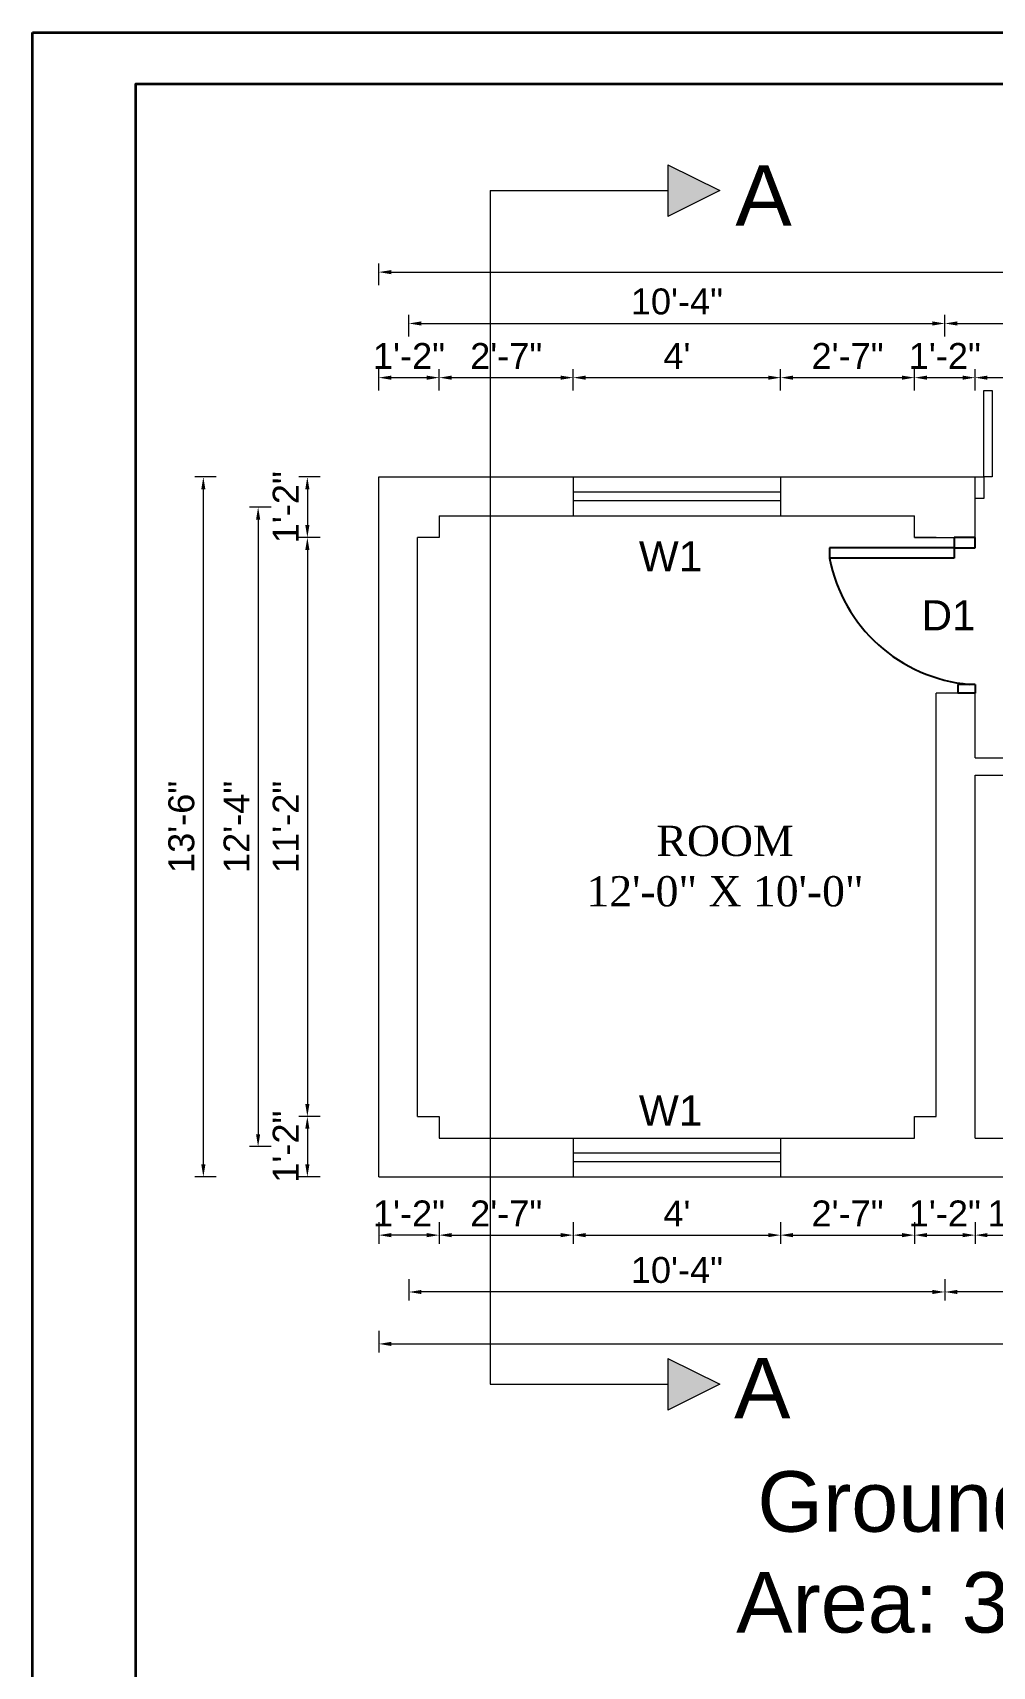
# Model space of a CAD drawing. Header units: inches. Extents: x 54699 to 80583, y -8431 to -3547.
# Drawn here: x 73820.9 to 74043, y -6815.6 to -6437.4 of the extents above; entities that cross this region are included whole.
import ezdxf

# ---------------------------------------------------------------- set-up
doc = ezdxf.new("R2010")
doc.units = ezdxf.units.IN
doc.header["$LTSCALE"] = 0.5
doc.header["$MEASUREMENT"] = 0
doc.header["$PDMODE"] = 66
doc.layers.add('DIMENSION', color=5, linetype='Continuous')
for name, color, linetype, lineweight in [('door', 202, 'Continuous', 5), ('steps', 253, 'Continuous', 20), ('truss', 1, 'Continuous', 25)]:
    doc.layers.add(name, color=color, linetype=linetype, lineweight=lineweight)
doc.layers.add('Normal Wall', color=7, linetype='Continuous', lineweight=35, true_color=0xffaf89)
doc.styles.add('Lettring Text', font='arial.ttf')
doc.styles.get("Standard").update_dxf_attribs({"font": 'arial.ttf'})
doc.dimstyles.new('Copy of Standard', dxfattribs={"dimtxt": 6, "dimasz": 2.875, "dimexe": 2, "dimexo": 4, "dimgap": 2, "dimtad": 1, "dimdec": 0, "dimrnd": 1, "dimzin": 0, "dimdsep": 46, "dimlunit": 4, "dimtxsty": 'Lettring Text', "dimcen": 0.1, "dimclrd": 7, "dimclre": 7, "dimclrt": 7, "dimazin": 0, "dimtfac": 0.645, "dimtdec": 0, "dimtmove": 1, "dimatfit": 0, "dimfxl": 3, "dimfxlon": 1, "dimtfillclr": 256, "dimtolj": 1, "dimtzin": 0, "dimlwd": -1, "dimlwe": -1, "dimarcsym": 2})

# ---------------------------------------------------------------- blocks, each defined once
blk = doc.blocks.new('*D773')
at = {"layer": 'Defpoints', "color": 0, "ltscale": 0.5, "transparency": 16777216}
for p in [(73901, -6540.28), (73884.48, -6554.28), (73910, -6554.28)]:
    blk.add_point(p, dxfattribs=at)
at = {"layer": 'steps', "color": 7, "ltscale": 0.5, "transparency": 16777216}
for p, q in [((73887.48, -6540.28), (73882.48, -6540.28)), ((73884.48, -6543.15), (73884.48, -6551.4)), ((73887.48, -6554.28), (73882.48, -6554.28))]:
    blk.add_line(p, q, dxfattribs=at)
for points in [[(73884, -6543.15), (73884.96, -6543.15), (73884.48, -6540.28)], [(73884, -6551.4), (73884.96, -6551.4), (73884.48, -6554.28)]]:
    blk.add_solid(points, dxfattribs=at)
at = {"layer": 'steps', "color": 7, "ltscale": 0.5, "transparency": 16777216, "insert": (73879.47, -6547.28), "char_height": 6, "attachment_point": 5, "rotation": 90, "style": 'Lettring Text'}
blk.add_mtext('\\A1;1\'-2"', dxfattribs=at)
blk = doc.blocks.new('*D774')
at = {"layer": 'Defpoints', "color": 0, "ltscale": 0.5, "transparency": 16777216}
for p in [(73910, -6554.28), (73884.48, -6688.28), (73910, -6688.28)]:
    blk.add_point(p, dxfattribs=at)
at = {"layer": 'steps', "color": 7, "ltscale": 0.5, "transparency": 16777216}
for p, q in [((73887.48, -6554.28), (73882.48, -6554.28)), ((73884.48, -6557.15), (73884.48, -6685.4)), ((73887.48, -6688.28), (73882.48, -6688.28))]:
    blk.add_line(p, q, dxfattribs=at)
for points in [[(73884, -6557.15), (73884.96, -6557.15), (73884.48, -6554.28)], [(73884, -6685.4), (73884.96, -6685.4), (73884.48, -6688.28)]]:
    blk.add_solid(points, dxfattribs=at)
at = {"layer": 'steps', "color": 7, "ltscale": 0.5, "transparency": 16777216, "insert": (73879.47, -6621.28), "char_height": 6, "attachment_point": 5, "rotation": 90, "style": 'Lettring Text'}
blk.add_mtext('\\A1;11\'-2"', dxfattribs=at)
blk = doc.blocks.new('*D775')
at = {"layer": 'Defpoints', "color": 0, "ltscale": 0.5, "transparency": 16777216}
for p in [(73910, -6688.28), (73884.48, -6702.28), (73910, -6702.28)]:
    blk.add_point(p, dxfattribs=at)
at = {"layer": 'steps', "color": 7, "ltscale": 0.5, "transparency": 16777216}
for p, q in [((73887.48, -6688.28), (73882.48, -6688.28)), ((73884.48, -6691.15), (73884.48, -6699.4)), ((73887.48, -6702.28), (73882.48, -6702.28))]:
    blk.add_line(p, q, dxfattribs=at)
for points in [[(73884, -6691.15), (73884.96, -6691.15), (73884.48, -6688.28)], [(73884, -6699.4), (73884.96, -6699.4), (73884.48, -6702.28)]]:
    blk.add_solid(points, dxfattribs=at)
at = {"layer": 'steps', "color": 7, "ltscale": 0.5, "transparency": 16777216, "insert": (73879.47, -6695.28), "char_height": 6, "attachment_point": 5, "rotation": 90, "style": 'Lettring Text'}
blk.add_mtext('\\A1;1\'-2"', dxfattribs=at)
blk = doc.blocks.new('*D776')
at = {"layer": 'Defpoints', "color": 0, "ltscale": 0.5, "transparency": 16777216}
for p in [(73910, -6547.28), (73873.09, -6695.28), (73910, -6695.28)]:
    blk.add_point(p, dxfattribs=at)
at = {"layer": 'steps', "color": 7, "ltscale": 0.5, "transparency": 16777216}
for p, q in [((73876.09, -6547.28), (73871.09, -6547.28)), ((73873.09, -6550.15), (73873.09, -6692.4)), ((73876.09, -6695.28), (73871.09, -6695.28))]:
    blk.add_line(p, q, dxfattribs=at)
for points in [[(73872.61, -6550.15), (73873.57, -6550.15), (73873.09, -6547.28)], [(73872.61, -6692.4), (73873.57, -6692.4), (73873.09, -6695.28)]]:
    blk.add_solid(points, dxfattribs=at)
at = {"layer": 'steps', "color": 7, "ltscale": 0.5, "transparency": 16777216, "insert": (73868.08, -6621.28), "char_height": 6, "attachment_point": 5, "rotation": 90, "style": 'Lettring Text'}
blk.add_mtext('\\A1;12\'-4"', dxfattribs=at)
blk = doc.blocks.new('*D777')
at = {"layer": 'Defpoints', "color": 0, "ltscale": 0.5, "transparency": 16777216}
for p in [(73860.41, -6540.28), (73901, -6540.28), (73901, -6702.28)]:
    blk.add_point(p, dxfattribs=at)
at = {"layer": 'steps', "color": 7, "ltscale": 0.5, "transparency": 16777216}
for p, q in [((73863.41, -6540.28), (73858.41, -6540.28)), ((73860.41, -6699.4), (73860.41, -6543.15)), ((73863.41, -6702.28), (73858.41, -6702.28))]:
    blk.add_line(p, q, dxfattribs=at)
for points in [[(73859.93, -6543.15), (73860.89, -6543.15), (73860.41, -6540.28)], [(73859.93, -6699.4), (73860.89, -6699.4), (73860.41, -6702.28)]]:
    blk.add_solid(points, dxfattribs=at)
at = {"layer": 'steps', "color": 7, "ltscale": 0.5, "transparency": 16777216, "insert": (73855.35, -6621.28), "char_height": 6, "attachment_point": 5, "rotation": 90, "style": 'Lettring Text'}
blk.add_mtext('\\A1;13\'-6"', dxfattribs=at)
blk = doc.blocks.new('*D778')
at = {"layer": 'Defpoints', "color": 0, "ltscale": 0.5, "transparency": 16777216}
for p in [(73915, -6517.29), (73901, -6540.28), (73915, -6549.28)]:
    blk.add_point(p, dxfattribs=at)
at = {"layer": 'steps', "color": 7, "ltscale": 0.5, "transparency": 16777216}
for p, q in [((73901, -6520.29), (73901, -6515.29)), ((73903.88, -6517.29), (73912.13, -6517.29)), ((73915, -6520.29), (73915, -6515.29))]:
    blk.add_line(p, q, dxfattribs=at)
for points in [[(73903.88, -6516.82), (73903.88, -6517.77), (73901, -6517.29)], [(73912.13, -6516.82), (73912.13, -6517.77), (73915, -6517.29)]]:
    blk.add_solid(points, dxfattribs=at)
at = {"layer": 'steps', "color": 7, "ltscale": 0.5, "transparency": 16777216, "insert": (73908, -6512.28), "char_height": 6, "attachment_point": 5, "style": 'Lettring Text'}
blk.add_mtext('\\A1;1\'-2"', dxfattribs=at)
blk = doc.blocks.new('*D779')
at = {"layer": 'Defpoints', "color": 0, "ltscale": 0.5, "transparency": 16777216}
for p in [(73946, -6517.29), (73946, -6540.28), (73915, -6549.28)]:
    blk.add_point(p, dxfattribs=at)
at = {"layer": 'steps', "color": 7, "ltscale": 0.5, "transparency": 16777216}
for p, q in [((73915, -6520.29), (73915, -6515.29)), ((73917.88, -6517.29), (73943.13, -6517.29)), ((73946, -6520.29), (73946, -6515.29))]:
    blk.add_line(p, q, dxfattribs=at)
for points in [[(73917.88, -6516.82), (73917.88, -6517.77), (73915, -6517.29)], [(73943.13, -6516.82), (73943.13, -6517.77), (73946, -6517.29)]]:
    blk.add_solid(points, dxfattribs=at)
at = {"layer": 'steps', "color": 7, "ltscale": 0.5, "transparency": 16777216, "insert": (73930.5, -6512.28), "char_height": 6, "attachment_point": 5, "style": 'Lettring Text'}
blk.add_mtext('\\A1;2\'-7"', dxfattribs=at)
blk = doc.blocks.new('*D780')
at = {"layer": 'Defpoints', "color": 0, "ltscale": 0.5, "transparency": 16777216}
for p in [(73994, -6517.29), (73946, -6540.28), (73994, -6540.28)]:
    blk.add_point(p, dxfattribs=at)
at = {"layer": 'steps', "color": 7, "ltscale": 0.5, "transparency": 16777216}
for p, q in [((73946, -6520.29), (73946, -6515.29)), ((73948.88, -6517.29), (73991.13, -6517.29)), ((73994, -6520.29), (73994, -6515.29))]:
    blk.add_line(p, q, dxfattribs=at)
for points in [[(73948.88, -6516.82), (73948.88, -6517.77), (73946, -6517.29)], [(73991.13, -6516.82), (73991.13, -6517.77), (73994, -6517.29)]]:
    blk.add_solid(points, dxfattribs=at)
at = {"layer": 'steps', "color": 7, "ltscale": 0.5, "transparency": 16777216, "insert": (73970, -6512.29), "char_height": 6, "attachment_point": 5, "style": 'Lettring Text'}
blk.add_mtext("\\A1;4'", dxfattribs=at)
blk = doc.blocks.new('*D781')
at = {"layer": 'Defpoints', "color": 0, "ltscale": 0.5, "transparency": 16777216}
for p in [(74025, -6517.29), (73994, -6540.28), (74025, -6549.28)]:
    blk.add_point(p, dxfattribs=at)
at = {"layer": 'steps', "color": 7, "ltscale": 0.5, "transparency": 16777216}
for p, q in [((73994, -6520.29), (73994, -6515.29)), ((73996.88, -6517.29), (74022.13, -6517.29)), ((74025, -6520.29), (74025, -6515.29))]:
    blk.add_line(p, q, dxfattribs=at)
for points in [[(73996.88, -6516.82), (73996.88, -6517.77), (73994, -6517.29)], [(74022.13, -6516.82), (74022.13, -6517.77), (74025, -6517.29)]]:
    blk.add_solid(points, dxfattribs=at)
at = {"layer": 'steps', "color": 7, "ltscale": 0.5, "transparency": 16777216, "insert": (74009.5, -6512.28), "char_height": 6, "attachment_point": 5, "style": 'Lettring Text'}
blk.add_mtext('\\A1;2\'-7"', dxfattribs=at)
blk = doc.blocks.new('*D782')
at = {"layer": 'Defpoints', "color": 0, "ltscale": 0.5, "transparency": 16777216}
for p in [(74087, -6517.29), (74039, -6540.28), (74087, -6540.28)]:
    blk.add_point(p, dxfattribs=at)
at = {"layer": 'steps', "color": 7, "ltscale": 0.5, "transparency": 16777216}
for p, q in [((74039, -6520.29), (74039, -6515.29)), ((74041.88, -6517.29), (74084.13, -6517.29)), ((74087, -6520.29), (74087, -6515.29))]:
    blk.add_line(p, q, dxfattribs=at)
for points in [[(74041.88, -6516.82), (74041.88, -6517.77), (74039, -6517.29)], [(74084.13, -6516.82), (74084.13, -6517.77), (74087, -6517.29)]]:
    blk.add_solid(points, dxfattribs=at)
at = {"layer": 'steps', "color": 7, "ltscale": 0.5, "transparency": 16777216, "insert": (74063, -6512.29), "char_height": 6, "attachment_point": 5, "style": 'Lettring Text'}
blk.add_mtext("\\A1;4'", dxfattribs=at)
blk = doc.blocks.new('*D788')
at = {"layer": 'Defpoints', "color": 0, "ltscale": 0.5, "transparency": 16777216}
for p in [(74039, -6517.29), (74039, -6540.28), (74025, -6549.28)]:
    blk.add_point(p, dxfattribs=at)
at = {"layer": 'steps', "color": 7, "ltscale": 0.5, "transparency": 16777216}
for p, q in [((74025, -6520.29), (74025, -6515.29)), ((74027.88, -6517.29), (74036.13, -6517.29)), ((74039, -6520.29), (74039, -6515.29))]:
    blk.add_line(p, q, dxfattribs=at)
for points in [[(74027.88, -6516.82), (74027.88, -6517.77), (74025, -6517.29)], [(74036.13, -6516.82), (74036.13, -6517.77), (74039, -6517.29)]]:
    blk.add_solid(points, dxfattribs=at)
at = {"layer": 'steps', "color": 7, "ltscale": 0.5, "transparency": 16777216, "insert": (74032, -6512.28), "char_height": 6, "attachment_point": 5, "style": 'Lettring Text'}
blk.add_mtext('\\A1;1\'-2"', dxfattribs=at)
blk = doc.blocks.new('*D789')
at = {"layer": 'Defpoints', "color": 0, "ltscale": 0.5, "transparency": 16777216}
for p in [(74032, -6504.75), (73908, -6549.28), (74032, -6554.28)]:
    blk.add_point(p, dxfattribs=at)
at = {"layer": 'steps', "color": 7, "ltscale": 0.5, "transparency": 16777216}
for p, q in [((73908, -6507.75), (73908, -6502.75)), ((74032, -6507.75), (74032, -6502.75)), ((73910.88, -6504.75), (74029.13, -6504.75))]:
    blk.add_line(p, q, dxfattribs=at)
for points in [[(73910.88, -6504.27), (73910.88, -6505.23), (73908, -6504.75)], [(74029.13, -6504.27), (74029.13, -6505.23), (74032, -6504.75)]]:
    blk.add_solid(points, dxfattribs=at)
at = {"layer": 'steps', "color": 7, "ltscale": 0.5, "transparency": 16777216, "insert": (73970, -6499.69), "char_height": 6, "attachment_point": 5, "style": 'Lettring Text'}
blk.add_mtext('\\A1;10\'-4"', dxfattribs=at)
blk = doc.blocks.new('*D790')
at = {"layer": 'Defpoints', "color": 0, "ltscale": 0.5, "transparency": 16777216}
for p in [(74225, -6492.86), (73901, -6540.28), (74225, -6540.28)]:
    blk.add_point(p, dxfattribs=at)
at = {"layer": 'steps', "color": 7, "ltscale": 0.5, "transparency": 16777216}
for p, q in [((73901, -6495.86), (73901, -6490.86)), ((74225, -6495.86), (74225, -6490.86)), ((73903.88, -6492.86), (74222.13, -6492.86))]:
    blk.add_line(p, q, dxfattribs=at)
for points in [[(73903.88, -6492.39), (73903.88, -6493.34), (73901, -6492.86)], [(74222.13, -6492.39), (74222.13, -6493.34), (74225, -6492.86)]]:
    blk.add_solid(points, dxfattribs=at)
at = {"layer": 'steps', "color": 7, "ltscale": 0.5, "transparency": 16777216, "insert": (74063, -6487.85), "char_height": 6, "attachment_point": 5, "style": 'Lettring Text'}
blk.add_mtext("\\A1;27'", dxfattribs=at)
blk = doc.blocks.new('*D791')
at = {"layer": 'Defpoints', "color": 0, "ltscale": 0.5, "transparency": 16777216}
for p in [(74094, -6504.75), (74032, -6554.28), (74094, -6554.28)]:
    blk.add_point(p, dxfattribs=at)
at = {"layer": 'steps', "color": 7, "ltscale": 0.5, "transparency": 16777216}
for p, q in [((74032, -6507.75), (74032, -6502.75)), ((74094, -6507.75), (74094, -6502.75)), ((74034.88, -6504.75), (74091.13, -6504.75))]:
    blk.add_line(p, q, dxfattribs=at)
for points in [[(74034.88, -6504.27), (74034.88, -6505.23), (74032, -6504.75)], [(74091.13, -6504.27), (74091.13, -6505.23), (74094, -6504.75)]]:
    blk.add_solid(points, dxfattribs=at)
at = {"layer": 'steps', "color": 7, "ltscale": 0.5, "transparency": 16777216, "insert": (74063, -6499.69), "char_height": 6, "attachment_point": 5, "style": 'Lettring Text'}
blk.add_mtext('\\A1;5\'-2"', dxfattribs=at)
blk = doc.blocks.new('*D793')
at = {"layer": 'Defpoints', "color": 0, "ltscale": 0.5, "transparency": 16777216}
for p in [(73901, -6688.28), (73915, -6688.28), (73901, -6715.76)]:
    blk.add_point(p, dxfattribs=at)
at = {"layer": 'steps', "color": 7, "ltscale": 0.5, "transparency": 16777216}
for p, q in [((73901, -6712.76), (73901, -6717.76)), ((73915, -6712.76), (73915, -6717.76)), ((73912.13, -6715.76), (73903.88, -6715.76))]:
    blk.add_line(p, q, dxfattribs=at)
for points in [[(73903.88, -6715.28), (73903.88, -6716.24), (73901, -6715.76)], [(73912.13, -6715.28), (73912.13, -6716.24), (73915, -6715.76)]]:
    blk.add_solid(points, dxfattribs=at)
at = {"layer": 'steps', "color": 7, "ltscale": 0.5, "transparency": 16777216, "insert": (73908, -6710.74), "char_height": 6, "attachment_point": 5, "style": 'Lettring Text'}
blk.add_mtext('\\A1;1\'-2"', dxfattribs=at)
blk = doc.blocks.new('*D794')
at = {"layer": 'Defpoints', "color": 0, "ltscale": 0.5, "transparency": 16777216}
for p in [(73915, -6688.28), (73946, -6702.28), (73946, -6715.76)]:
    blk.add_point(p, dxfattribs=at)
at = {"layer": 'steps', "color": 7, "ltscale": 0.5, "transparency": 16777216}
for p, q in [((73915, -6712.76), (73915, -6717.76)), ((73946, -6712.76), (73946, -6717.76)), ((73917.88, -6715.76), (73943.13, -6715.76))]:
    blk.add_line(p, q, dxfattribs=at)
for points in [[(73917.88, -6715.28), (73917.88, -6716.24), (73915, -6715.76)], [(73943.13, -6715.28), (73943.13, -6716.24), (73946, -6715.76)]]:
    blk.add_solid(points, dxfattribs=at)
at = {"layer": 'steps', "color": 7, "ltscale": 0.5, "transparency": 16777216, "insert": (73930.5, -6710.74), "char_height": 6, "attachment_point": 5, "style": 'Lettring Text'}
blk.add_mtext('\\A1;2\'-7"', dxfattribs=at)
blk = doc.blocks.new('*D795')
at = {"layer": 'Defpoints', "color": 0, "ltscale": 0.5, "transparency": 16777216}
for p in [(73946, -6702.28), (73994, -6702.28), (73994, -6715.76)]:
    blk.add_point(p, dxfattribs=at)
at = {"layer": 'steps', "color": 7, "ltscale": 0.5, "transparency": 16777216}
for p, q in [((73946, -6712.76), (73946, -6717.76)), ((73994, -6712.76), (73994, -6717.76)), ((73948.88, -6715.76), (73991.13, -6715.76))]:
    blk.add_line(p, q, dxfattribs=at)
for points in [[(73948.88, -6715.28), (73948.88, -6716.24), (73946, -6715.76)], [(73991.13, -6715.28), (73991.13, -6716.24), (73994, -6715.76)]]:
    blk.add_solid(points, dxfattribs=at)
at = {"layer": 'steps', "color": 7, "ltscale": 0.5, "transparency": 16777216, "insert": (73970, -6710.76), "char_height": 6, "attachment_point": 5, "style": 'Lettring Text'}
blk.add_mtext("\\A1;4'", dxfattribs=at)
blk = doc.blocks.new('*D796')
at = {"layer": 'Defpoints', "color": 0, "ltscale": 0.5, "transparency": 16777216}
for p in [(74025, -6693.28), (73994, -6702.28), (74025, -6715.76)]:
    blk.add_point(p, dxfattribs=at)
at = {"layer": 'steps', "color": 7, "ltscale": 0.5, "transparency": 16777216}
for p, q in [((73994, -6712.76), (73994, -6717.76)), ((74025, -6712.76), (74025, -6717.76)), ((73996.88, -6715.76), (74022.13, -6715.76))]:
    blk.add_line(p, q, dxfattribs=at)
for points in [[(73996.88, -6715.28), (73996.88, -6716.24), (73994, -6715.76)], [(74022.13, -6715.28), (74022.13, -6716.24), (74025, -6715.76)]]:
    blk.add_solid(points, dxfattribs=at)
at = {"layer": 'steps', "color": 7, "ltscale": 0.5, "transparency": 16777216, "insert": (74009.5, -6710.74), "char_height": 6, "attachment_point": 5, "style": 'Lettring Text'}
blk.add_mtext('\\A1;2\'-7"', dxfattribs=at)
blk = doc.blocks.new('*D797')
at = {"layer": 'Defpoints', "color": 0, "ltscale": 0.5, "transparency": 16777216}
for p in [(74025, -6693.28), (74039, -6693.28), (74039, -6715.76)]:
    blk.add_point(p, dxfattribs=at)
at = {"layer": 'steps', "color": 7, "ltscale": 0.5, "transparency": 16777216}
for p, q in [((74025, -6712.76), (74025, -6717.76)), ((74039, -6712.76), (74039, -6717.76)), ((74027.88, -6715.76), (74036.13, -6715.76))]:
    blk.add_line(p, q, dxfattribs=at)
for points in [[(74027.88, -6715.28), (74027.88, -6716.24), (74025, -6715.76)], [(74036.13, -6715.28), (74036.13, -6716.24), (74039, -6715.76)]]:
    blk.add_solid(points, dxfattribs=at)
at = {"layer": 'steps', "color": 7, "ltscale": 0.5, "transparency": 16777216, "insert": (74032, -6710.74), "char_height": 6, "attachment_point": 5, "style": 'Lettring Text'}
blk.add_mtext('\\A1;1\'-2"', dxfattribs=at)
blk = doc.blocks.new('*D798')
at = {"layer": 'Defpoints', "color": 0, "ltscale": 0.5, "transparency": 16777216}
for p in [(74039, -6693.28), (74051, -6693.28), (74051, -6715.76)]:
    blk.add_point(p, dxfattribs=at)
at = {"layer": 'steps', "color": 7, "ltscale": 0.5, "transparency": 16777216}
for p, q in [((74039, -6712.76), (74039, -6717.76)), ((74051, -6712.76), (74051, -6717.76)), ((74041.88, -6715.76), (74048.13, -6715.76))]:
    blk.add_line(p, q, dxfattribs=at)
for points in [[(74041.88, -6715.28), (74041.88, -6716.24), (74039, -6715.76)], [(74048.13, -6715.28), (74048.13, -6716.24), (74051, -6715.76)]]:
    blk.add_solid(points, dxfattribs=at)
at = {"layer": 'steps', "color": 7, "ltscale": 0.5, "transparency": 16777216, "insert": (74045, -6710.74), "char_height": 6, "attachment_point": 5, "style": 'Lettring Text'}
blk.add_mtext("\\A1;1'", dxfattribs=at)
blk = doc.blocks.new('*D805')
at = {"layer": 'Defpoints', "color": 0, "ltscale": 0.5, "transparency": 16777216}
for p in [(74032, -6554.28), (74094, -6554.28), (74032, -6728.92)]:
    blk.add_point(p, dxfattribs=at)
at = {"layer": 'steps', "color": 7, "ltscale": 0.5, "transparency": 16777216}
for p, q in [((74032, -6725.92), (74032, -6730.92)), ((74094, -6725.92), (74094, -6730.92)), ((74091.13, -6728.92), (74034.88, -6728.92))]:
    blk.add_line(p, q, dxfattribs=at)
for points in [[(74034.88, -6728.44), (74034.88, -6729.4), (74032, -6728.92)], [(74091.13, -6728.44), (74091.13, -6729.4), (74094, -6728.92)]]:
    blk.add_solid(points, dxfattribs=at)
at = {"layer": 'steps', "color": 7, "ltscale": 0.5, "transparency": 16777216, "insert": (74063, -6723.86), "char_height": 6, "attachment_point": 5, "style": 'Lettring Text'}
blk.add_mtext('\\A1;5\'-2"', dxfattribs=at)
blk = doc.blocks.new('*D806')
at = {"layer": 'Defpoints', "color": 0, "ltscale": 0.5, "transparency": 16777216}
for p in [(74032, -6554.28), (73908, -6693.28), (73908, -6728.92)]:
    blk.add_point(p, dxfattribs=at)
at = {"layer": 'steps', "color": 7, "ltscale": 0.5, "transparency": 16777216}
for p, q in [((73908, -6725.92), (73908, -6730.92)), ((74032, -6725.92), (74032, -6730.92)), ((74029.13, -6728.92), (73910.88, -6728.92))]:
    blk.add_line(p, q, dxfattribs=at)
for points in [[(73910.88, -6728.44), (73910.88, -6729.4), (73908, -6728.92)], [(74029.13, -6728.44), (74029.13, -6729.4), (74032, -6728.92)]]:
    blk.add_solid(points, dxfattribs=at)
at = {"layer": 'steps', "color": 7, "ltscale": 0.5, "transparency": 16777216, "insert": (73970, -6723.86), "char_height": 6, "attachment_point": 5, "style": 'Lettring Text'}
blk.add_mtext('\\A1;10\'-4"', dxfattribs=at)
blk = doc.blocks.new('*D807')
at = {"layer": 'Defpoints', "color": 0, "ltscale": 0.5, "transparency": 16777216}
for p in [(73901, -6702.28), (74225, -6702.28), (74225, -6740.94)]:
    blk.add_point(p, dxfattribs=at)
at = {"layer": 'steps', "color": 7, "ltscale": 0.5, "transparency": 16777216}
for p, q in [((73901, -6737.94), (73901, -6742.94)), ((74225, -6737.94), (74225, -6742.94)), ((73903.88, -6740.94), (74222.13, -6740.94))]:
    blk.add_line(p, q, dxfattribs=at)
for points in [[(73903.88, -6740.46), (73903.88, -6741.42), (73901, -6740.94)], [(74222.13, -6740.46), (74222.13, -6741.42), (74225, -6740.94)]]:
    blk.add_solid(points, dxfattribs=at)
at = {"layer": 'steps', "color": 7, "ltscale": 0.5, "transparency": 16777216, "insert": (74063, -6735.93), "char_height": 6, "attachment_point": 5, "style": 'Lettring Text'}
blk.add_mtext("\\A1;27'", dxfattribs=at)

msp = doc.modelspace()

# ---------------------------------------------------------------- hatches: boundary and pattern name
at = {"linetype": 'ByBlock', "lineweight": 5}
for points in [[(73979.92, -6474.01), (73967.92, -6468.01), (73967.92, -6480.01)], [(73979.92, -6750.28), (73967.92, -6744.28), (73967.92, -6756.28)]]:
    msp.add_hatch(color=7, dxfattribs=at).paths.add_polyline_path(points)

# ---------------------------------------------------------------- linework, layer by layer
at = {"color": 7, "linetype": 'ByBlock', "lineweight": 5}
for p, q in [((73967.92, -6468.01), (73967.92, -6480.01)), ((73967.92, -6468.01), (73979.92, -6474.01)), ((73926.75, -6474.01), (73926.75, -6750.28)), ((73926.75, -6474.01), (73967.92, -6474.01)), ((73979.92, -6474.01), (73967.92, -6480.01)), ((73967.92, -6744.28), (73967.92, -6756.28)), ((73967.92, -6744.28), (73979.92, -6750.28)), ((73926.75, -6750.28), (73967.92, -6750.28)), ((73979.92, -6750.28), (73967.92, -6756.28))]:
    msp.add_line(p, q, dxfattribs=at)
at = {"layer": 'DIMENSION', "ltscale": 7}
for p, q in [((74034.2, -6554.28), (74034.2, -6556.68)), ((74039, -6554.28), (74034.2, -6554.28)), ((74039, -6556.68), (74039, -6554.28)), ((74034.2, -6556.68), (74005.33, -6556.68)), ((74005.33, -6556.68), (74005.33, -6559.08)), ((74034.2, -6559.08), (74005.33, -6559.08)), ((74034.2, -6556.68), (74039, -6556.68)), ((74034.2, -6556.68), (74034.2, -6559.08)), ((74039, -6588.28), (74035, -6588.28)), ((74035, -6588.28), (74035, -6590.28)), ((74039, -6588.28), (74039, -6590.28))]:
    msp.add_line(p, q, dxfattribs=at)
msp.add_arc((74040.89, -6552.19), 36.23, 190.9657, 264.9754, dxfattribs=at)
at = {"layer": 'door', "ltscale": 0.5}
for p, q in [((73901, -6702.28), (73901, -6540.28)), ((73901, -6540.28), (74039, -6540.28)), ((73946, -6540.28), (73946, -6549.28)), ((73994, -6540.28), (73994, -6549.28)), ((74039, -6554.28), (74039, -6540.28)), ((73994, -6543.78), (73946, -6543.78)), ((73994, -6545.78), (73946, -6545.78)), ((73915, -6549.28), (74025, -6549.28)), ((73910, -6688.28), (73910, -6554.28)), ((74025, -6554.28), (74039, -6554.28)), ((74030, -6688.28), (74030, -6590.28)), ((74039, -6590.28), (74030, -6590.28)), ((74039, -6605.28), (74039, -6590.28)), ((74039, -6605.28), (74057, -6605.28)), ((74039, -6693.28), (74039, -6609.28)), ((74039, -6609.28), (74057, -6609.28)), ((73915, -6693.28), (74025, -6693.28)), ((73946, -6693.28), (73946, -6702.28)), ((73994, -6693.28), (73994, -6702.28)), ((74039, -6693.28), (74087, -6693.28)), ((73994, -6696.78), (73946, -6696.78)), ((73994, -6698.78), (73946, -6698.78)), ((73901, -6702.28), (74225, -6702.28))]:
    msp.add_line(p, q, dxfattribs=at)
for points in [[(73915, -6549.28), (73915, -6554.28), (73910, -6554.28)], [(74030, -6554.28), (74025, -6554.28), (74025, -6549.28)], [(73910, -6688.28), (73915, -6688.28), (73915, -6693.28)], [(74025, -6693.28), (74025, -6688.28), (74030, -6688.28)]]:
    msp.add_lwpolyline(points, dxfattribs=at)
at = {"layer": 'Normal Wall'}
for points in [[(73820.91, -6437.44), (74878.92, -6437.44), (74878.92, -7187.97), (73820.91, -7187.97)], [(73820.91, -6437.44), (74878.92, -6437.44), (74878.92, -7187.97), (73820.91, -7187.97)], [(74867.01, -6449.35), (73844.73, -6449.35), (73844.73, -7176.06), (74867.01, -7176.06)], [(74867.01, -6449.35), (73844.73, -6449.35), (73844.73, -7176.06), (74867.01, -7176.06)]]:
    msp.add_lwpolyline(points, close=True, dxfattribs=at)
at = {"layer": 'steps', "color": 7, "ltscale": 0.3}
for points in [[(74041, -6540.28), (74041, -6520.28), (74043, -6520.28), (74043, -6540.28)], [(74039, -6540.28), (74041, -6540.28), (74041, -6545.28), (74039, -6545.28)]]:
    msp.add_lwpolyline(points, close=True, dxfattribs=at)
at = {"layer": 'truss', "ltscale": 7}
for p, q in [((74039, -6554.28), (74035, -6554.28)), ((74039, -6556.68), (74039, -6554.28)), ((74039, -6590.28), (74035, -6590.28))]:
    msp.add_line(p, q, dxfattribs=at)

# ---------------------------------------------------------------- texts
at = {"color": 7, "linetype": 'ByBlock', "lineweight": 5, "char_height": 14}
for s, insert, width, attachment_point in [('A', (73983.54, -6468.11), 26.5803, 1), ('A', (73983.25, -6744.16), 26.5803, 1), ('{\\fArial CE|b0|i0|c238|p34;Ground Floor Plan\\PArea: \\fArial CE|b0|i0|c0|p34;364.50\\fArial CE|b0|i0|c238|p34; Sq. Ft}', (74068.52, -6791.19), 235.547, 5)]:
    msp.add_mtext(s, dxfattribs=dict(at, insert=insert, width=width, attachment_point=attachment_point))
at = {"layer": 'steps', "color": 7, "ltscale": 0.3, "char_height": 7, "attachment_point": 2}
for s, insert in [('W1', (73968.54, -6555.14)), ('{\\W1;D1}', (74032.87, -6568.8)), ('W1', (73968.55, -6683.44))]:
    msp.add_mtext_dynamic_manual_height_columns(s, width=18.6213, gutter_width=40, heights=[0], dxfattribs=dict(at, insert=insert))
at = {"layer": 'steps', "color": 7, "ltscale": 0.3, "insert": (73981.14, -6621), "char_height": 7, "width": 72.8187, "attachment_point": 2}
msp.add_mtext('{\\fTimes New Roman|b0|i0|c0|p18;ROOM \\P12\'-0" X 10\'-0"}', dxfattribs=at)

# ---------------------------------------------------------------- dimensions: what is measured, and where the dimension line sits
at = {"layer": 'steps', "ltscale": 0.5}
for base, p1, p2, picture, middle in [((74225, -6492.86), (73901, -6540.28), (74225, -6540.28), '*D790', (74063, -6487.85)), ((74032, -6504.75), (73908, -6549.28), (74032, -6554.28), '*D789', (73970, -6499.69)), ((74094, -6504.75), (74032, -6554.28), (74094, -6554.28), '*D791', (74063, -6499.69)), ((73946, -6517.29), (73915, -6549.28), (73946, -6540.28), '*D779', (73930.5, -6512.28)), ((73994, -6517.29), (73946, -6540.28), (73994, -6540.28), '*D780', (73970, -6512.29)), ((74025, -6517.29), (73994, -6540.28), (74025, -6549.28), '*D781', (74009.5, -6512.28)), ((74087, -6517.29), (74039, -6540.28), (74087, -6540.28), '*D782', (74063, -6512.29)), ((73908, -6728.92), (74032, -6554.28), (73908, -6693.28), '*D806', (73970, -6723.86)), ((74032, -6728.92), (74094, -6554.28), (74032, -6554.28), '*D805', (74063, -6723.86)), ((73946, -6715.76), (73915, -6688.28), (73946, -6702.28), '*D794', (73930.5, -6710.74)), ((74025, -6715.76), (73994, -6702.28), (74025, -6693.28), '*D796', (74009.5, -6710.74)), ((74051, -6715.76), (74039, -6693.28), (74051, -6693.28), '*D798', (74045, -6710.74)), ((74225, -6740.94), (73901, -6702.28), (74225, -6702.28), '*D807', (74063, -6735.93)), ((73994, -6715.76), (73946, -6702.28), (73994, -6702.28), '*D795', (73970, -6710.76))]:
    dim = msp.add_linear_dim(base=base, p1=p1, p2=p2, dimstyle='Copy of Standard', dxfattribs=at)
    dim.commit()
    dim.dimension.update_dxf_attribs({"geometry": picture, "text_midpoint": middle})
for base, p1, p2, picture, middle in [((73915, -6517.29), (73901, -6540.28), (73915, -6549.28), '*D778', (73908, -6517.29)), ((74039, -6517.29), (74025, -6549.28), (74039, -6540.28), '*D788', (74032, -6517.29)), ((73901, -6715.76), (73915, -6688.28), (73901, -6688.28), '*D793', (73908, -6715.76)), ((74039, -6715.76), (74025, -6693.28), (74039, -6693.28), '*D797', (74032, -6715.76))]:
    dim = msp.add_linear_dim(base=base, p1=p1, p2=p2, dimstyle='Copy of Standard', dxfattribs=at)
    dim.commit()
    dim.dimension.update_dxf_attribs({"geometry": picture, "text_midpoint": middle, "dimtype": 160})
for base, p1, p2, picture, middle in [((73860.41, -6540.28), (73901, -6702.28), (73901, -6540.28), '*D777', (73855.35, -6621.28)), ((73873.09, -6695.28), (73910, -6547.28), (73910, -6695.28), '*D776', (73868.08, -6621.28)), ((73884.48, -6688.28), (73910, -6554.28), (73910, -6688.28), '*D774', (73879.47, -6621.28))]:
    dim = msp.add_linear_dim(base=base, p1=p1, p2=p2, angle=270, dimstyle='Copy of Standard', dxfattribs=at)
    dim.commit()
    dim.dimension.update_dxf_attribs({"geometry": picture, "text_midpoint": middle})
for base, p1, p2, picture, middle in [((73884.48, -6554.28), (73901, -6540.28), (73910, -6554.28), '*D773', (73884.48, -6547.28)), ((73884.48, -6702.28), (73910, -6688.28), (73910, -6702.28), '*D775', (73884.48, -6695.28))]:
    dim = msp.add_linear_dim(base=base, p1=p1, p2=p2, angle=270, dimstyle='Copy of Standard', dxfattribs=at)
    dim.commit()
    dim.dimension.update_dxf_attribs({"geometry": picture, "text_midpoint": middle, "dimtype": 160})

doc.saveas('drawing.dxf')
